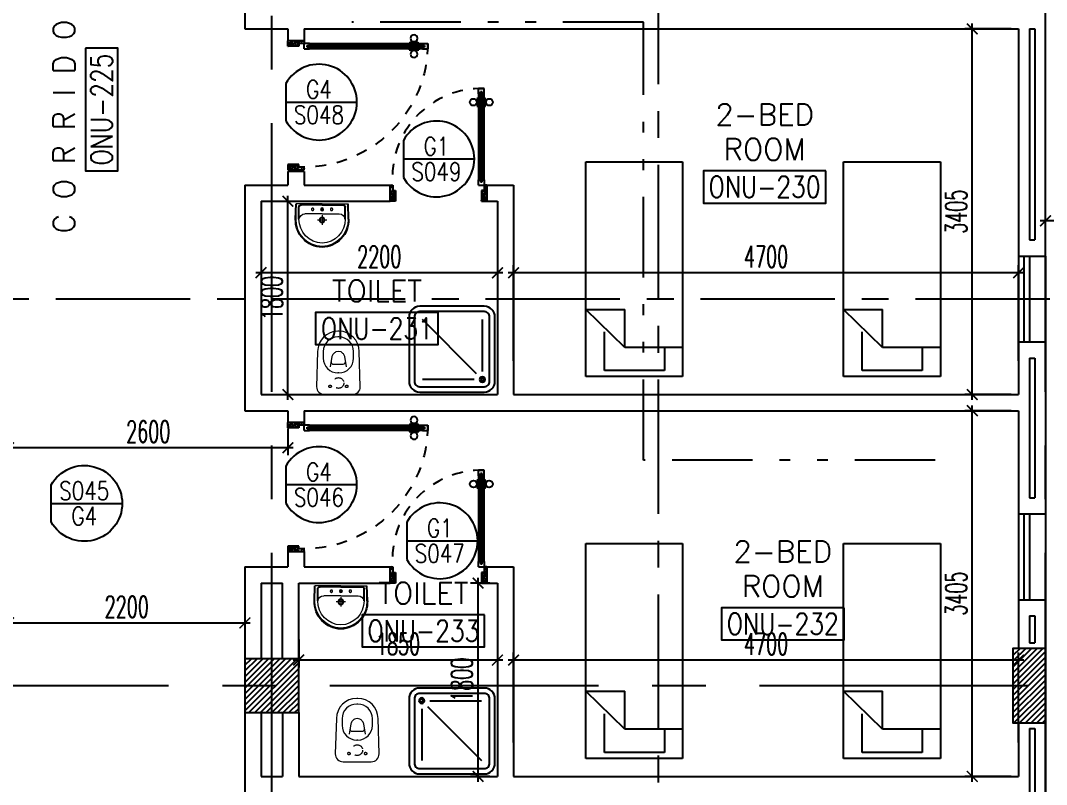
# Model space of a CAD drawing. Extents: x 88852.7 to 88945.7, y 39921.6 to 40001.1.
# Drawn here: x 88883.63 to 88893.18, y 39941.96 to 39949.07 of the extents above; entities that cross this region are included whole.
import ezdxf
from ezdxf.enums import TextEntityAlignment as Align

# ---------------------------------------------------------------- set-up
doc = ezdxf.new("R2010")
doc.units = 0
doc.header["$MEASUREMENT"] = 0
doc.header["$PDMODE"] = 34
for name, pattern in [('2DASHES', [1.7, 0.75, -0.25, 0.1, -0.25, 0.1, -0.25]), ('CENTER', [2, 1.25, -0.25, 0.25, -0.25]), ('CENTERX2', [4, 2.5, -0.5, 0.5, -0.5]), ('DASHED', [0.75, 0.5, -0.25]), ('HIDDEN', [0.375, 0.25, -0.125]), ('HIDDEN2', [0.1875, 0.125, -0.0625])]:
    doc.linetypes.add(name, pattern=pattern)
doc.layers.get('0').update_dxf_attribs({"linetype": 'CONTINUOUS'})
doc.layers.get('DEFPOINTS').update_dxf_attribs({"linetype": 'CONTINUOUS'})
for name, color, linetype in [('AXES', 11, 'CENTERX2'), ('AXES1', 11, 'CENTER'), ('COL', 2, 'CONTINUOUS'), ('DIM', 4, 'CONTINUOUS'), ('DOOR', 7, 'CONTINUOUS'), ('DOOR-CR', 4, 'CONTINUOUS'), ('DOOR-NO', 3, 'CONTINUOUS'), ('FIX', 3, 'CONTINUOUS'), ('FUR', 4, 'CONTINUOUS'), ('HAT', 8, 'CONTINUOUS'), ('IND-ES-L', 6, '2DASHES'), ('INSUL', 4, 'CONTINUOUS'), ('RM-BOX', 4, 'CONTINUOUS'), ('RM-NAME', 2, 'CONTINUOUS'), ('RM-NO', 2, 'CONTINUOUS'), ('WALL', 2, 'CONTINUOUS'), ('WIN', 3, 'CONTINUOUS')]:
    doc.layers.add(name, color=color, linetype=linetype)
doc.styles.add('ROMANS', font='ROMANS.shx', dxfattribs={"width": 0.6})
doc.dimstyles.new('STANDARD in', dxfattribs={"dimtxt": 0.2, "dimasz": 0.1, "dimexe": 0.07, "dimexo": 0.07, "dimgap": 0.05, "dimtad": 1, "dimdec": 0, "dimlfac": 1000, "dimzin": 0, "dimdsep": 46, "dimtxsty": 'ROMANS', "dimblk": 'ARCHTICK', "dimcen": 0.05, "dimdle": 0.05, "dimclrd": 4, "dimclre": 4, "dimclrt": 2, "dimadec": 0, "dimazin": 0, "dimtfac": 1, "dimtdec": 0, "dimtmove": 2, "dimatfit": 3, "dimfxl": 0, "dimtolj": 1, "dimtzin": 0, "dimarcsym": 0})

# ---------------------------------------------------------------- blocks, each defined once
blk = doc.blocks.new('_ARCHTICK')
at = {"color": 0, "linetype": 'ByBlock', "const_width": 0.15}
blk.add_lwpolyline([(-0.5, -0.5), (0.5, 0.5)], dxfattribs=at)
blk = doc.blocks.new('*D811')
at = {"layer": 'DEFPOINTS', "color": 0, "linetype": 'Continuous'}
for p in [(88883.5203, 39945.3453), (88886.1203, 39945.3453), (88883.5203, 39945.0947)]:
    blk.add_point(p, dxfattribs=at)
at = {"layer": 'DIM', "color": 4, "linetype": 'Continuous', "lineweight": -2}
for p, q in [((88883.5203, 39945.2753), (88883.5203, 39945.0247)), ((88886.1203, 39945.2753), (88886.1203, 39945.0247)), ((88886.1703, 39945.0947), (88883.4703, 39945.0947))]:
    blk.add_line(p, q, dxfattribs=at)
at = {"layer": 'DIM', "color": 4, "linetype": 'Continuous', "lineweight": -2, "xscale": 0.1, "yscale": 0.1, "zscale": 0.1, "rotation": 180}
blk.add_blockref('_ARCHTICK', (88883.5203, 39945.0947), dxfattribs=at)
at = {"layer": 'DIM', "color": 4, "linetype": 'Continuous', "lineweight": -2, "xscale": 0.1, "yscale": 0.1, "zscale": 0.1}
blk.add_blockref('_ARCHTICK', (88886.1203, 39945.0947), dxfattribs=at)
at = {"layer": 'DIM', "color": 2, "linetype": 'Continuous', "insert": (88884.8203, 39945.2447), "char_height": 0.2, "attachment_point": 5, "style": 'ROMANS'}
blk.add_mtext('\\A1;2600', dxfattribs=at)
blk = doc.blocks.new('*D813')
at = {"layer": 'DEFPOINTS', "color": 0, "linetype": 'Continuous'}
for p in [(88883.5203, 39943.8057), (88885.7203, 39943.5382), (88885.7203, 39943.4643)]:
    blk.add_point(p, dxfattribs=at)
at = {"layer": 'DIM', "color": 4, "linetype": 'Continuous', "lineweight": -2}
for p, q in [((88883.5203, 39943.7357), (88883.5203, 39943.3943)), ((88883.4703, 39943.4643), (88885.7703, 39943.4643)), ((88885.7203, 39943.4682), (88885.7203, 39943.3943))]:
    blk.add_line(p, q, dxfattribs=at)
at = {"layer": 'DIM', "color": 4, "linetype": 'Continuous', "lineweight": -2, "xscale": 0.1, "yscale": 0.1, "zscale": 0.1, "rotation": 180}
blk.add_blockref('_ARCHTICK', (88883.5203, 39943.4643), dxfattribs=at)
at = {"layer": 'DIM', "color": 4, "linetype": 'Continuous', "lineweight": -2, "xscale": 0.1, "yscale": 0.1, "zscale": 0.1}
blk.add_blockref('_ARCHTICK', (88885.7203, 39943.4643), dxfattribs=at)
at = {"layer": 'DIM', "color": 2, "linetype": 'Continuous', "insert": (88884.6203, 39943.6143), "char_height": 0.2, "attachment_point": 5, "style": 'ROMANS'}
blk.add_mtext('\\A1;2200', dxfattribs=at)
blk = doc.blocks.new('*D384')
at = {"layer": 'DEFPOINTS', "color": 0, "linetype": 'Continuous'}
for p in [(88885.8703, 39947.3896), (88886.1208, 39947.3896), (88885.8703, 39945.5896)]:
    blk.add_point(p, dxfattribs=at)
at = {"layer": 'DIM', "color": 4, "linetype": 'Continuous', "lineweight": -2}
for p, q in [((88885.9403, 39947.3896), (88886.1908, 39947.3896)), ((88886.1208, 39945.5396), (88886.1208, 39947.4396)), ((88885.9403, 39945.5896), (88886.1908, 39945.5896))]:
    blk.add_line(p, q, dxfattribs=at)
at = {"layer": 'DIM', "color": 4, "linetype": 'Continuous', "lineweight": -2, "xscale": 0.1, "yscale": 0.1, "zscale": 0.1}
for p, rotation in [((88886.1208, 39947.3896), 90), ((88886.1208, 39945.5896), 270)]:
    blk.add_blockref('_ARCHTICK', p, dxfattribs=dict(at, rotation=rotation))
at = {"layer": 'DIM', "color": 2, "linetype": 'Continuous', "insert": (88885.9708, 39946.4896), "char_height": 0.2, "attachment_point": 5, "rotation": 90, "style": 'ROMANS'}
blk.add_mtext('\\A1;1800', dxfattribs=at)
blk = doc.blocks.new('*D383')
at = {"layer": 'DEFPOINTS', "color": 0, "linetype": 'Continuous'}
for p in [(88885.8703, 39946.7241), (88885.8703, 39946.7241), (88888.0703, 39946.7241)]:
    blk.add_point(p, dxfattribs=at)
at = {"layer": 'DIM', "color": 4, "linetype": 'Continuous', "lineweight": -2}
blk.add_line((88888.1203, 39946.7241), (88885.8203, 39946.7241), dxfattribs=at)
at = {"layer": 'DIM', "color": 4, "linetype": 'Continuous', "lineweight": -2, "xscale": 0.1, "yscale": 0.1, "zscale": 0.1, "rotation": 180}
blk.add_blockref('_ARCHTICK', (88885.8703, 39946.7241), dxfattribs=at)
at = {"layer": 'DIM', "color": 4, "linetype": 'Continuous', "lineweight": -2, "xscale": 0.1, "yscale": 0.1, "zscale": 0.1}
blk.add_blockref('_ARCHTICK', (88888.0703, 39946.7241), dxfattribs=at)
at = {"layer": 'DIM', "color": 2, "linetype": 'Continuous', "insert": (88886.9703, 39946.8741), "char_height": 0.2, "attachment_point": 5, "style": 'ROMANS'}
blk.add_mtext('\\A1;2200', dxfattribs=at)
blk = doc.blocks.new('*D382')
at = {"layer": 'DEFPOINTS', "color": 0, "linetype": 'Continuous'}
for p in [(88888.2203, 39946.7241), (88888.2203, 39945.8346), (88892.9203, 39945.8346)]:
    blk.add_point(p, dxfattribs=at)
at = {"layer": 'DIM', "color": 4, "linetype": 'Continuous', "lineweight": -2}
for p, q in [((88892.9703, 39946.7241), (88888.1703, 39946.7241)), ((88888.2203, 39945.9046), (88888.2203, 39946.7941)), ((88892.9203, 39945.9046), (88892.9203, 39946.7941))]:
    blk.add_line(p, q, dxfattribs=at)
at = {"layer": 'DIM', "color": 4, "linetype": 'Continuous', "lineweight": -2, "xscale": 0.1, "yscale": 0.1, "zscale": 0.1, "rotation": 180}
blk.add_blockref('_ARCHTICK', (88888.2203, 39946.7241), dxfattribs=at)
at = {"layer": 'DIM', "color": 4, "linetype": 'Continuous', "lineweight": -2, "xscale": 0.1, "yscale": 0.1, "zscale": 0.1}
blk.add_blockref('_ARCHTICK', (88892.9203, 39946.7241), dxfattribs=at)
at = {"layer": 'DIM', "color": 2, "linetype": 'Continuous', "insert": (88890.5703, 39946.8741), "char_height": 0.2, "attachment_point": 5, "style": 'ROMANS'}
blk.add_mtext('\\A1;4700', dxfattribs=at)
blk = doc.blocks.new('*D381')
at = {"layer": 'DEFPOINTS', "color": 0, "linetype": 'Continuous'}
for p in [(88892.489, 39948.9946), (88892.9203, 39948.9946), (88892.9203, 39945.5896)]:
    blk.add_point(p, dxfattribs=at)
at = {"layer": 'DIM', "color": 4, "linetype": 'Continuous', "lineweight": -2}
for p, q in [((88892.489, 39945.5396), (88892.489, 39949.0446)), ((88892.8503, 39948.9946), (88892.419, 39948.9946)), ((88892.8503, 39945.5896), (88892.419, 39945.5896))]:
    blk.add_line(p, q, dxfattribs=at)
at = {"layer": 'DIM', "color": 4, "linetype": 'Continuous', "lineweight": -2, "xscale": 0.1, "yscale": 0.1, "zscale": 0.1}
for p, rotation in [((88892.489, 39948.9946), 90), ((88892.489, 39945.5896), 270)]:
    blk.add_blockref('_ARCHTICK', p, dxfattribs=dict(at, rotation=rotation))
at = {"layer": 'DIM', "color": 2, "linetype": 'Continuous', "insert": (88892.339, 39947.2921), "char_height": 0.2, "attachment_point": 5, "rotation": 90, "style": 'ROMANS'}
blk.add_mtext('\\A1;3405', dxfattribs=at)
blk = doc.blocks.new('*D380')
at = {"layer": 'DEFPOINTS', "color": 0, "linetype": 'Continuous'}
for p in [(88887.8893, 39943.8346), (88888.0703, 39943.8346), (88888.0703, 39942.0346)]:
    blk.add_point(p, dxfattribs=at)
at = {"layer": 'DIM', "color": 4, "linetype": 'Continuous', "lineweight": -2}
for p, q in [((88887.8893, 39941.9846), (88887.8893, 39943.8846)), ((88888.0003, 39943.8346), (88887.8193, 39943.8346)), ((88888.0003, 39942.0346), (88887.8193, 39942.0346))]:
    blk.add_line(p, q, dxfattribs=at)
at = {"layer": 'DIM', "color": 4, "linetype": 'Continuous', "lineweight": -2, "xscale": 0.1, "yscale": 0.1, "zscale": 0.1}
for p, rotation in [((88887.8893, 39943.8346), 90), ((88887.8893, 39942.0346), 270)]:
    blk.add_blockref('_ARCHTICK', p, dxfattribs=dict(at, rotation=rotation))
at = {"layer": 'DIM', "color": 2, "linetype": 'Continuous', "insert": (88887.7393, 39942.9346), "char_height": 0.2, "attachment_point": 5, "rotation": 90, "style": 'ROMANS'}
blk.add_mtext('\\A1;1800', dxfattribs=at)
blk = doc.blocks.new('*D379')
at = {"layer": 'DEFPOINTS', "color": 0, "linetype": 'Continuous'}
for p in [(88886.2203, 39943.3783), (88888.0703, 39943.3783), (88886.2203, 39943.118)]:
    blk.add_point(p, dxfattribs=at)
at = {"layer": 'DIM', "color": 4, "linetype": 'Continuous', "lineweight": -2}
for p, q in [((88886.2203, 39943.3083), (88886.2203, 39943.048)), ((88888.0703, 39943.3083), (88888.0703, 39943.048)), ((88888.1203, 39943.118), (88886.1703, 39943.118))]:
    blk.add_line(p, q, dxfattribs=at)
at = {"layer": 'DIM', "color": 4, "linetype": 'Continuous', "lineweight": -2, "xscale": 0.1, "yscale": 0.1, "zscale": 0.1, "rotation": 180}
blk.add_blockref('_ARCHTICK', (88886.2203, 39943.118), dxfattribs=at)
at = {"layer": 'DIM', "color": 4, "linetype": 'Continuous', "lineweight": -2, "xscale": 0.1, "yscale": 0.1, "zscale": 0.1}
blk.add_blockref('_ARCHTICK', (88888.0703, 39943.118), dxfattribs=at)
at = {"layer": 'DIM', "color": 2, "linetype": 'Continuous', "insert": (88887.1453, 39943.268), "char_height": 0.2, "attachment_point": 5, "style": 'ROMANS'}
blk.add_mtext('\\A1;1850', dxfattribs=at)
blk = doc.blocks.new('*D378')
at = {"layer": 'DEFPOINTS', "color": 0, "linetype": 'Continuous'}
for p in [(88888.2203, 39943.118), (88888.2203, 39942.2811), (88892.9203, 39942.2811)]:
    blk.add_point(p, dxfattribs=at)
at = {"layer": 'DIM', "color": 4, "linetype": 'Continuous', "lineweight": -2}
for p, q in [((88888.2203, 39942.3511), (88888.2203, 39943.188)), ((88892.9203, 39942.3511), (88892.9203, 39943.188)), ((88892.9703, 39943.118), (88888.1703, 39943.118))]:
    blk.add_line(p, q, dxfattribs=at)
at = {"layer": 'DIM', "color": 4, "linetype": 'Continuous', "lineweight": -2, "xscale": 0.1, "yscale": 0.1, "zscale": 0.1, "rotation": 180}
blk.add_blockref('_ARCHTICK', (88888.2203, 39943.118), dxfattribs=at)
at = {"layer": 'DIM', "color": 4, "linetype": 'Continuous', "lineweight": -2, "xscale": 0.1, "yscale": 0.1, "zscale": 0.1}
blk.add_blockref('_ARCHTICK', (88892.9203, 39943.118), dxfattribs=at)
at = {"layer": 'DIM', "color": 2, "linetype": 'Continuous', "insert": (88890.5703, 39943.268), "char_height": 0.2, "attachment_point": 5, "style": 'ROMANS'}
blk.add_mtext('\\A1;4700', dxfattribs=at)
blk = doc.blocks.new('*D377')
at = {"layer": 'DEFPOINTS', "color": 0, "linetype": 'Continuous'}
for p in [(88892.489, 39945.4396), (88892.9203, 39945.4396), (88892.9203, 39942.0346)]:
    blk.add_point(p, dxfattribs=at)
at = {"layer": 'DIM', "color": 4, "linetype": 'Continuous', "lineweight": -2}
for p, q in [((88892.489, 39941.9846), (88892.489, 39945.4896)), ((88892.8503, 39945.4396), (88892.419, 39945.4396)), ((88892.8503, 39942.0346), (88892.419, 39942.0346))]:
    blk.add_line(p, q, dxfattribs=at)
at = {"layer": 'DIM', "color": 4, "linetype": 'Continuous', "lineweight": -2, "xscale": 0.1, "yscale": 0.1, "zscale": 0.1}
for p, rotation in [((88892.489, 39945.4396), 90), ((88892.489, 39942.0346), 270)]:
    blk.add_blockref('_ARCHTICK', p, dxfattribs=dict(at, rotation=rotation))
at = {"layer": 'DIM', "color": 2, "linetype": 'Continuous', "insert": (88892.339, 39943.7371), "char_height": 0.2, "attachment_point": 5, "rotation": 90, "style": 'ROMANS'}
blk.add_mtext('\\A1;3405', dxfattribs=at)
blk = doc.blocks.new('SHR1')
at = {"layer": 'FIX'}
for p, q in [((-195.7, 195.7), (-700, 700)), ((-142.7, 217.7), (-142.7, 700)), ((-217.7, 142.7), (-700, 142.7))]:
    blk.add_line(p, q, dxfattribs=at)
for points in [[(-825, 125), (-825, 725, -0.414214), (-725, 825), (-125, 825, -0.414214), (-25, 725), (-25, 125, -0.414214), (-125, 25), (-725, 25, -0.414214)], [(-775, 125), (-775, 725, -0.414214), (-725, 775), (-125, 775, -0.414214), (-75, 725), (-75, 125, -0.414214), (-125, 75), (-725, 75, -0.414214)]]:
    blk.add_lwpolyline(points, format="xyb", close=True, dxfattribs=at)
for radius in [25, 15]:
    blk.add_circle((-142.7, 142.7), radius, dxfattribs=at)
blk = doc.blocks.new('WC1')
at = {"layer": 'FIX', "lineweight": 20}
for p, q in [((-210, 203.8), (-538, 193.8)), ((-475, 140.8), (-538, 140.8)), ((-137, 0), (-137, 130.8)), ((-727, 4.8), (-727, -4.8)), ((-674, 4.8), (-674, -4.8)), ((-533.7, 24.2), (-539.5, 0)), ((-539.5, 0), (-533.7, -24.2)), ((-394.8, 75.7), (-490.4, 60.1)), ((-339, 4.8), (-339, -4.8)), ((-137, -130.8), (-137, 0)), ((-490.4, -60.1), (-394.8, -75.7)), ((-538, -140.8), (-475, -140.8)), ((-538, -193.8), (-210, -203.8)), ((-213.2, -203.8), (-210, -203.8))]:
    blk.add_line(p, q, dxfattribs=at)
at = {"layer": 'FIX', "linetype": 'Continuous', "lineweight": 20}
blk.add_line((-420.1, -47.3), (-420.4, 44.6), dxfattribs=at)
at = {"layer": 'FIX', "linetype": 'HIDDEN2', "lineweight": 20, "ltscale": 0.3}
blk.add_circle((-245, 0), 49.8, dxfattribs=at)
at = {"layer": 'FIX', "linetype": 'HIDDEN', "lineweight": 20, "ltscale": 0.05}
for centre in [(-213.2, 77.5), (-213.2, -77.5)]:
    blk.add_circle(centre, 11.6, dxfattribs=at)
at = {"layer": 'FIX', "lineweight": 20}
for centre, radius, start, end in [((-538, 4.8), 189, 90, 180), ((-210, 130.8), 73, 360, 90), ((-538, 4.8), 136, 90, 180), ((-475, 4.8), 136, 360, 90), ((-473, -6.9), 68.2, 128.92417, 152.84682), ((-464.4, -17.6), 82, 108.49595, 128.92417), ((-538, -4.8), 189, 180, 270), ((-538, -4.8), 136, 180, 270), ((-473, 6.9), 68.2, 207.15318, 231.07583), ((-464.4, 17.6), 82, 231.07583, 251.50405), ((-475, -4.8), 136, 270, 0), ((-210, -130.8), 73, 270, 0)]:
    blk.add_arc(centre, radius, start, end, dxfattribs=at)
at = {"layer": 'FIX', "linetype": 'Continuous', "lineweight": 20}
for centre, start, end in [((-442.7, 45.5), 357.66621, 91.61215), ((-442.4, -45.6), 268.38785, 2.33379)]:
    blk.add_arc(centre, 22.3, start, end, dxfattribs=at)
blk = doc.blocks.new('LAV1')
at = {"layer": 'FIX', "linetype": 'DASHED', "lineweight": 20, "ltscale": 0.05}
for p, q in [((50, 220), (-50, 220)), ((0, 170), (0, 270)), ((0, 170), (0, 270))]:
    blk.add_line(p, q, dxfattribs=at)
at = {"layer": 'FIX', "linetype": 'ByBlock', "ltscale": 0.3}
for p, q in [((-280, 210), (-275, 50)), ((-245, 210), (-245, 85)), ((245, 210), (245, 85)), ((280, 210), (275, 50)), ((0, 60), (-220, 60)), ((0, 60), (220, 60))]:
    blk.add_line(p, q, dxfattribs=at)
at = {"layer": 'FIX', "linetype": 'Continuous', "lineweight": 20}
for p, q in [((-275, 210), (-275, 50)), ((0, 155), (-181, 155)), ((0, 155), (181, 155)), ((275, 210), (275, 50)), ((0, 50), (-275, 50)), ((0, 50), (-252, 50)), ((0, 50), (275, 50)), ((0, 50), (252, 50))]:
    blk.add_line(p, q, dxfattribs=at)
at = {"layer": 'FIX', "lineweight": 20}
for p, q in [((0, 92), (0, 123)), ((16, 107), (-15, 107))]:
    blk.add_line(p, q, dxfattribs=at)
for centre, radius in [((0, 220), 29.5), ((0, 220), 22.5), ((0, 107), 15.5)]:
    blk.add_circle(centre, radius, dxfattribs=at)
at = {"layer": 'FIX', "linetype": 'HIDDEN', "lineweight": 20, "ltscale": 0.05}
for centre in [(-100, 107), (100, 107)]:
    blk.add_circle(centre, 12.4, dxfattribs=at)
at = {"layer": 'FIX', "linetype": 'ByBlock', "ltscale": 0.3}
for centre, radius, start, end in [((7, 220), 287, 91.3776, 182.0064), ((-7, 220), 287, 357.9936, 88.6224), ((-220, 85), 24.9, 179.7021, 269.9486), ((220, 85), 24.9, 270.0514, 0.2979)]:
    blk.add_arc(centre, radius, start, end, dxfattribs=at)
at = {"layer": 'FIX', "linetype": 'Continuous', "lineweight": 20}
for centre, radius, start, end in [((8, 217), 283, 91.6988, 181.351), ((8, 212), 253, 91.7328, 180.4884), ((-8, 217), 283, 358.649, 88.3012), ((-8, 212), 253, 359.5116, 88.2672), ((-179, 222), 66.9, 190.2006, 268.0786), ((179, 222), 66.9, 271.9214, 349.7994)]:
    blk.add_arc(centre, radius, start, end, dxfattribs=at)
blk = doc.blocks.new('C11')
at = {"layer": 'HAT'}
h = blk.add_hatch(dxfattribs=at)
h.set_pattern_fill('ANSI31', color=256, scale=300, style=0)
h.set_pattern_definition([(45, (-248556.182, -75061.005), (-26.5165043, 26.5165043), [])])
h.paths.add_polyline_path([(300, 700), (0, 700), (0, 350), (300, 350)])
h.paths.add_polyline_path([(300, 350), (0, 350), (0, 0), (300, 0)])
at = {"layer": 'COL'}
blk.add_lwpolyline([(300, 700), (300, 0), (0, 0), (0, 700)], close=True, dxfattribs=at)
blk = doc.blocks.new('RM1')
at = {"layer": 'RM-BOX'}
blk.add_lwpolyline([(569.9, -200), (-569.9, -200), (-569.9, -500), (569.9, -500)], close=True, dxfattribs=at)
at = {"layer": 'RM-NAME', "style": 'ROMANS'}
for tag, p in [('ROOMNAME1', (0, 323.8)), ('ROOMNAME2', (0, 0))]:
    blk.add_attdef(tag, text='', height=200, dxfattribs=at).set_placement(p, align=Align.MIDDLE)
at = {"layer": 'RM-NO', "style": 'ROMANS', "width": 0.8}
blk.add_attdef('ROOMNO', text='', height=200, dxfattribs=at).set_placement((0, -350), align=Align.MIDDLE)
blk = doc.blocks.new('DOOR90')
at = {"layer": 'DOOR', "linetype": 'ByBlock'}
for p, q in [((0, 0), (-150, 0)), ((-200, -25), (-1000, -25)), ((-200, -42), (-1000, -42)), ((-200, -58), (-1000, -58)), ((-1000, -75), (-200, -75))]:
    blk.add_line(p, q, dxfattribs=at)
at = {"layer": 'DOOR', "color": 0, "linetype": 'ByBlock'}
for p, q in [((-150, 0), (-150, -25)), ((-150, 0), (0, 0)), ((0, -50), (0, 0)), ((-1050, -25), (-1050, -75)), ((-1050, -75), (-1050, -25)), ((-1000, -25), (-1050, -25)), ((-1000, -75), (-1050, -75)), ((-1020, -42), (-1020, -58)), ((-1000, -42), (-1020, -42)), ((-1000, -58), (-1020, -58)), ((-1000, -25), (-1000, -42)), ((-1000, -58), (-1000, -75)), ((-967.6, -25), (-967.6, -17.8)), ((-877.6, -17.8), (-967.6, -17.8)), ((-967.6, -75), (-967.6, -82.2)), ((-877.6, -82.2), (-967.6, -82.2)), ((-955, -17.8), (-955, -8.8)), ((-955, -8.8), (-890.2, -8.8)), ((-955, -17.8), (-890.2, -17.8)), ((-955, -82.2), (-955, -91.2)), ((-955, -82.2), (-890.2, -82.2)), ((-955, -91.2), (-890.2, -91.2)), ((-890.2, -17.8), (-890.2, -8.8)), ((-890.2, -82.2), (-890.2, -91.2)), ((-877.6, -25), (-877.6, -17.8)), ((-877.6, -75), (-877.6, -82.2)), ((-200, -42), (-200, -25)), ((-200, -25), (-150, -25)), ((-180, -42), (-200, -42)), ((-200, -75), (-200, -58)), ((-200, -58), (-180, -58)), ((-150, -75), (-200, -75)), ((-180, -58), (-180, -42)), ((-150, -75), (-150, -25)), ((-150, -25), (-100, -25)), ((-100, -25), (-100, -50)), ((-100, -50), (0, -50)), ((-100, -850), (0, -850)), ((-100, -875), (-100, -850)), ((0, -850), (0, -900)), ((-150, -900), (-150, -875)), ((-150, -875), (-100, -875)), ((0, -900), (-150, -900)), ((-150, -900), (0, -900))]:
    blk.add_line(p, q, dxfattribs=at)
at = {"layer": 'DOOR', "color": 9, "linetype": 'ByBlock'}
for p, q in [((0, -50), (-113.7, 0)), ((0, -50), (-40.1, 0)), ((0, -50), (-100, -36.6)), ((0, -850), (-113.7, -900)), ((0, -850), (-100, -863.4)), ((0, -850), (-40.1, -900))]:
    blk.add_line(p, q, dxfattribs=at)
at = {"layer": 'DOOR', "color": 0, "linetype": 'ByBlock'}
for centre in [(-922.6, 23.5), (-922.6, -123.5)]:
    blk.add_circle(centre, 32.4, dxfattribs=at)
at = {"layer": 'DOOR', "color": 9, "linetype": 'ByBlock'}
for centre, radius, start, end in [((0, -50), 74.4, 137.77643, 180), ((0, -50), 54.4, 113.20738, 180), ((0, -50), 154.4, 161.10529, 166.28577), ((0, -50), 134.4, 158.15985, 169.28002), ((0, -50), 114.4, 154.08384, 167.37743), ((0, -50), 94.4, 148.01819, 180), ((0, -50), 34.4, 90, 180), ((0, -50), 14.4, 90, 180), ((0, -850), 94.4, 180, 211.98181), ((0, -850), 74.4, 180, 222.22357), ((0, -850), 54.4, 180, 246.79262), ((0, -850), 34.4, 180, 270), ((0, -850), 14.4, 180, 270), ((0, -850), 154.4, 193.71423, 198.89471), ((0, -850), 134.4, 190.71998, 201.84015)]:
    blk.add_arc(centre, radius, start, end, dxfattribs=at)
at = {"layer": 'DOOR', "linetype": 'HIDDEN', "ltscale": 0.5}
blk.add_arc((-222.2, -50), 828.2, 178.27012, 275.00304, dxfattribs=at)
blk = doc.blocks.new('DD1')
at = {"layer": 'DOOR-CR'}
blk.add_line((-307.6, 0), (352.8, 0), dxfattribs=at)
blk.add_lwpolyline([(-307.6, -172.9, 3.820224), (-307.6, 172.9)], format="xyb", close=True, dxfattribs=at)
at = {"layer": 'DOOR-NO', "style": 'ROMANS', "width": 0.8}
for tag, p in [('G', (0, 141.5)), ('000', (0, -141.4))]:
    blk.add_attdef(tag, text='', height=204, dxfattribs=at).set_placement(p, align=Align.MIDDLE)
blk = doc.blocks.new('AH20A')
at = {"layer": 'FUR'}
for p, q in [((0, 0.5), (0, -0.5)), ((1, 0.5), (0, 0.5)), ((0.1358, 0.5), (0.1358, -0.0987)), ((1, -0.5), (1, 0.5)), ((0.1358, 0.3112), (0.0277, 0.3112)), ((0.0277, 0.3112), (0.0277, -0.3087)), ((0.1358, -0.0987), (0.3125, -0.5)), ((0.1358, -0.0987), (0.3125, -0.0987)), ((0.3125, -0.5), (0.3125, -0.0987)), ((0.0277, -0.3087), (0.2076, -0.3087)), ((0, -0.5), (1, -0.5))]:
    blk.add_line(p, q, dxfattribs=at)
blk = doc.blocks.new('DOOR100')
at = {"layer": 'DOOR', "color": 0, "linetype": 'ByBlock'}
for p, q in [((-76.1, 1251.1), (-76.1, 1301.1)), ((-76.1, 1301.1), (-26.1, 1301.1)), ((-26.1, 1301.1), (-76.1, 1301.1)), ((-59.1, 1251.1), (-76.1, 1251.1)), ((-59.1, 1251.1), (-59.1, 1271.1)), ((-43.1, 1271.1), (-59.1, 1271.1)), ((-43.1, 1251.1), (-43.1, 1271.1)), ((-26.1, 1251.1), (-43.1, 1251.1)), ((-26.1, 1251.1), (-26.1, 1301.1)), ((-92.3, 1206.1), (-92.3, 1141.3)), ((-83.3, 1206.1), (-92.3, 1206.1)), ((-83.3, 1128.7), (-83.3, 1218.7)), ((-76.1, 1218.7), (-83.3, 1218.7)), ((-83.3, 1206.1), (-83.3, 1141.3)), ((-26.1, 1218.7), (-18.9, 1218.7)), ((-18.9, 1128.7), (-18.9, 1218.7)), ((-18.9, 1206.1), (-18.9, 1141.3)), ((-18.9, 1206.1), (-9.9, 1206.1)), ((-9.9, 1206.1), (-9.9, 1141.3)), ((-83.3, 1141.3), (-92.3, 1141.3)), ((-76.1, 1128.7), (-83.3, 1128.7)), ((-26.1, 1128.7), (-18.9, 1128.7)), ((-18.9, 1141.3), (-9.9, 1141.3)), ((-76.1, 200), (-59.1, 200)), ((-76.1, 150), (-76.1, 200)), ((-59.1, 200), (-59.1, 180)), ((-43.1, 200), (-26.1, 200)), ((-43.1, 180), (-43.1, 200)), ((-26.1, 200), (-26.1, 150)), ((-1201.1, 0), (-1201.1, 150)), ((-1201.1, 150), (-1176.1, 150)), ((-1201.1, 150), (-1201.1, 0)), ((-1176.1, 150), (-1176.1, 100)), ((-1176.1, 100), (-1151.1, 100)), ((-1151.1, 100), (-1151.1, 0)), ((-76.1, 150), (-26.1, 150)), ((-59.1, 180), (-43.1, 180)), ((-51.1, 100), (-51.1, 0)), ((-26.1, 100), (-51.1, 100)), ((-1.1, 150), (-26.1, 150)), ((-26.1, 150), (-26.1, 100)), ((-1.1, 150), (-1.1, 0)), ((-1151.1, 0), (-1201.1, 0)), ((-51.1, 0), (-1.1, 0))]:
    blk.add_line(p, q, dxfattribs=at)
at = {"layer": 'DOOR', "linetype": 'ByBlock'}
for p, q in [((-76.1, 1251.1), (-76.1, 200)), ((-59.1, 200), (-59.1, 1251.1)), ((-43.1, 200), (-43.1, 1251.1)), ((-26.1, 200), (-26.1, 1251.1))]:
    blk.add_line(p, q, dxfattribs=at)
at = {"layer": 'DOOR', "color": 9, "linetype": 'ByBlock'}
for p, q in [((-1151.1, 0), (-1201.1, 113.7)), ((-1151.1, 0), (-1164.4, 100)), ((-51.1, 0), (-1.1, 113.7)), ((-51.1, 0), (-37.7, 100)), ((-1151.1, 0), (-1201.1, 40.1)), ((-51.1, 0), (-1.1, 40.1))]:
    blk.add_line(p, q, dxfattribs=at)
at = {"layer": 'DOOR', "color": 0, "linetype": 'ByBlock'}
for centre in [(-124.6, 1173.7), (22.5, 1173.7)]:
    blk.add_circle(centre, 32.4, dxfattribs=at)
at = {"layer": 'DOOR', "linetype": 'HIDDEN', "ltscale": 0.5}
blk.add_arc((-26.8, 151.9), 1149.2, 89.96096, 180.09315, dxfattribs=at)
at = {"layer": 'DOOR', "color": 9, "linetype": 'ByBlock'}
for centre, radius, start, end in [((-1151.1, 0), 154.4, 103.71423, 108.89471), ((-1151.1, 0), 134.4, 100.71998, 111.84015), ((-51.1, 0), 134.4, 68.15985, 79.28002), ((-51.1, 0), 114.4, 64.08384, 77.37743), ((-51.1, 0), 154.4, 71.10529, 76.28577), ((-1151.1, 0), 94.4, 90, 121.98181), ((-1151.1, 0), 74.4, 90, 132.22357), ((-1151.1, 0), 54.4, 90, 156.79262), ((-1151.1, 0), 34.4, 90, 180), ((-1151.1, 0), 14.4, 90, 180), ((-51.1, 0), 94.4, 58.01819, 90), ((-51.1, 0), 74.4, 47.77643, 90), ((-51.1, 0), 54.4, 23.20738, 90), ((-51.1, 0), 34.4, 0, 90), ((-51.1, 0), 14.4, 0, 90)]:
    blk.add_arc(centre, radius, start, end, dxfattribs=at)
blk = doc.blocks.new('COL50')
at = {"layer": 'COL'}
blk.add_lwpolyline([(-250, 250), (-250, -250), (250, -250), (250, 250)], close=True, dxfattribs=at)
blk = doc.blocks.new('*X33')
at = {"color": 0}
for p, q in [((203888.6, 132665.2), (204373.1, 133149.7)), ((203888.6, 132718.3), (204320, 133149.7)), ((203888.6, 132771.3), (204267, 133149.7)), ((203888.6, 132824.3), (204214, 133149.7)), ((203888.6, 132877.4), (204160.9, 133149.7)), ((203888.6, 132930.4), (204107.9, 133149.7)), ((203888.6, 132983.4), (204054.9, 133149.7)), ((203888.6, 133036.5), (204001.8, 133149.7)), ((203888.6, 133089.5), (203948.8, 133149.7)), ((203888.6, 133142.5), (203895.8, 133149.7)), ((203926.1, 132649.7), (204388.6, 133112.2)), ((203979.1, 132649.7), (204388.6, 133059.2)), ((204032.2, 132649.7), (204388.6, 133006.1)), ((204085.2, 132649.7), (204388.6, 132953.1)), ((204138.2, 132649.7), (204388.6, 132900.1)), ((204191.3, 132649.7), (204388.6, 132847)), ((204244.3, 132649.7), (204388.6, 132794)), ((204297.3, 132649.7), (204388.6, 132741)), ((204350.4, 132649.7), (204388.6, 132687.9))]:
    blk.add_line(p, q, dxfattribs=at)
blk = doc.blocks.new('*D768')
at = {"layer": 'DEFPOINTS', "color": 0, "linetype": 'Continuous'}
for p in [(88893.1703, 39947.2076), (88893.1703, 39946.8363), (88894.4153, 39946.8363)]:
    blk.add_point(p, dxfattribs=at)
at = {"layer": 'DIM', "color": 4, "linetype": 'Continuous', "lineweight": -2}
for p, q in [((88894.4653, 39947.2076), (88893.1203, 39947.2076)), ((88893.1703, 39946.9063), (88893.1703, 39947.2776)), ((88894.4153, 39946.9063), (88894.4153, 39947.2776))]:
    blk.add_line(p, q, dxfattribs=at)
at = {"layer": 'DIM', "color": 4, "linetype": 'Continuous', "lineweight": -2, "xscale": 0.1, "yscale": 0.1, "zscale": 0.1, "rotation": 180}
blk.add_blockref('_ARCHTICK', (88893.1703, 39947.2076), dxfattribs=at)
at = {"layer": 'DIM', "color": 4, "linetype": 'Continuous', "lineweight": -2, "xscale": 0.1, "yscale": 0.1, "zscale": 0.1}
blk.add_blockref('_ARCHTICK', (88894.4153, 39947.2076), dxfattribs=at)
at = {"layer": 'DIM', "color": 2, "linetype": 'Continuous', "insert": (88893.7928, 39947.3576), "char_height": 0.2, "attachment_point": 5, "style": 'ROMANS'}
blk.add_mtext('\\A1;1245', dxfattribs=at)

msp = doc.modelspace()

# ---------------------------------------------------------------- linework, layer by layer
at = {"layer": 'AXES'}
for p, q in [((88885.9703, 39921.6153), (88885.9703, 40000.4279)), ((88893.1703, 39921.6153), (88893.1703, 40000.0779)), ((88945.0103, 39942.8796), (88876.9703, 39942.8796))]:
    msp.add_line(p, q, dxfattribs=at)
at = {"layer": 'AXES1'}
for p, q in [((88889.5703, 39928.4796), (88889.5703, 39987.2996)), ((88935.2103, 39946.4796), (88876.9703, 39946.4796))]:
    msp.add_line(p, q, dxfattribs=at)
at = {"layer": 'IND-ES-L'}
msp.add_lwpolyline([(88892.1449, 39944.9806), (88889.4297, 39944.9806), (88889.4297, 39949.0556), (88886.7144, 39949.0556)], dxfattribs=at)
at = {"layer": 'INSUL'}
for p, q in [((88893.0203, 39948.9946), (88893.0203, 39947.0296)), ((88893.0203, 39948.9946), (88893.0703, 39948.9946)), ((88893.0703, 39948.9946), (88893.0703, 39947.0296)), ((88893.0203, 39947.0296), (88893.0703, 39947.0296)), ((88893.0203, 39945.9296), (88893.0703, 39945.9296)), ((88893.0203, 39945.9296), (88893.0203, 39944.6296)), ((88893.0703, 39945.9296), (88893.0703, 39944.6296)), ((88893.0203, 39944.6296), (88893.0703, 39944.6296)), ((88893.0203, 39943.5296), (88893.0703, 39943.5296)), ((88893.0203, 39943.5296), (88893.0203, 39943.2796)), ((88893.0703, 39943.5296), (88893.0703, 39943.2796)), ((88893.0203, 39943.2796), (88893.0703, 39943.2796)), ((88893.0203, 39942.4796), (88893.0203, 39939.8296)), ((88893.0203, 39942.4796), (88893.0703, 39942.4796)), ((88893.0703, 39942.4796), (88893.0703, 39939.8296))]:
    msp.add_line(p, q, dxfattribs=at)
at = {"layer": 'WALL', "linetype": 'ByBlock'}
for p, q in [((88885.7203, 39951.0946), (88885.7203, 39948.9946)), ((88893.1703, 39946.8796), (88893.1703, 39949.1446)), ((88885.7203, 39948.9946), (88886.1203, 39948.9946)), ((88885.7203, 39948.9946), (88886.1203, 39948.9946)), ((88886.1203, 39948.9946), (88886.1203, 39948.8841)), ((88886.2703, 39948.9946), (88892.9203, 39948.9946)), ((88886.2703, 39948.9946), (88886.2703, 39948.8841)), ((88892.9203, 39948.9946), (88892.9203, 39946.8796)), ((88886.2703, 39948.8841), (88886.1203, 39948.8841)), ((88886.1203, 39947.6671), (88886.1203, 39947.5396)), ((88886.2703, 39947.6671), (88886.1203, 39947.6671)), ((88886.2703, 39947.6671), (88886.2703, 39947.5396)), ((88885.7203, 39947.5396), (88885.7203, 39945.4396)), ((88885.7203, 39947.5396), (88886.1203, 39947.5396)), ((88886.2703, 39947.5396), (88887.0703, 39947.5396)), ((88887.0703, 39947.5396), (88887.0703, 39947.3896)), ((88887.9703, 39947.5396), (88888.2203, 39947.5396)), ((88887.9703, 39947.5396), (88887.9703, 39947.3896)), ((88888.2203, 39947.5396), (88888.2203, 39945.5896)), ((88885.8703, 39947.3896), (88885.8703, 39945.5896)), ((88885.8703, 39947.3896), (88887.0703, 39947.3896)), ((88887.9703, 39947.3896), (88888.0703, 39947.3896)), ((88888.0703, 39947.3896), (88888.0703, 39945.5896)), ((88893.1669, 39947.0296), (88893.1703, 39947.0296)), ((88892.9203, 39946.8796), (88893.1703, 39946.8796)), ((88892.9203, 39946.0796), (88892.9203, 39945.5896)), ((88892.9203, 39946.0796), (88893.1703, 39946.0796)), ((88893.1703, 39946.0796), (88893.1703, 39944.4796)), ((88893.1669, 39945.9296), (88893.1703, 39945.9296)), ((88885.8703, 39945.5896), (88888.0703, 39945.5896)), ((88888.2203, 39945.5896), (88892.9203, 39945.5896)), ((88885.7203, 39945.4396), (88886.1203, 39945.4396)), ((88885.7203, 39945.4396), (88886.1203, 39945.4396)), ((88886.1203, 39945.4396), (88886.1203, 39945.3291)), ((88886.2703, 39945.4396), (88892.9203, 39945.4396)), ((88886.2703, 39945.4396), (88886.2703, 39945.3291)), ((88892.9203, 39945.4377), (88892.9203, 39944.4796)), ((88886.2703, 39945.3291), (88886.1203, 39945.3291)), ((88893.1669, 39944.6296), (88893.1703, 39944.6296)), ((88892.9203, 39944.4796), (88893.1703, 39944.4796)), ((88886.1203, 39944.1291), (88886.1203, 39943.9846)), ((88886.2703, 39944.1291), (88886.1203, 39944.1291)), ((88886.2703, 39944.1291), (88886.2703, 39943.9846)), ((88885.7203, 39943.9846), (88885.7203, 39941.8846)), ((88885.7203, 39943.9846), (88886.1203, 39943.9846)), ((88886.2703, 39943.9846), (88887.0703, 39943.9846)), ((88887.0703, 39943.9846), (88887.0703, 39943.8346)), ((88887.9703, 39943.9846), (88888.2203, 39943.9846)), ((88887.9703, 39943.9846), (88887.9703, 39943.8346)), ((88888.2203, 39943.9846), (88888.2203, 39942.0346)), ((88885.8703, 39943.8346), (88886.0703, 39943.8346)), ((88885.8703, 39943.8346), (88885.8703, 39943.1296)), ((88885.8703, 39943.8346), (88886.0703, 39943.8346)), ((88886.0703, 39943.1296), (88886.0703, 39943.8346)), ((88886.2203, 39943.1296), (88886.2203, 39943.8346)), ((88886.2203, 39943.8346), (88887.0703, 39943.8346)), ((88887.9703, 39943.8346), (88888.0703, 39943.8346)), ((88888.0703, 39943.8346), (88888.0703, 39942.0346)), ((88892.9203, 39943.6796), (88892.9203, 39943.2296)), ((88892.9203, 39943.6796), (88893.1703, 39943.6796)), ((88893.1703, 39943.6796), (88893.1703, 39939.6796)), ((88893.1669, 39943.5296), (88893.1703, 39943.5296)), ((88885.8703, 39942.6296), (88885.8703, 39942.0346)), ((88886.0703, 39942.6296), (88886.0703, 39942.0346)), ((88886.2203, 39942.6296), (88886.2203, 39942.0346)), ((88892.9203, 39942.5296), (88892.9203, 39942.0327)), ((88885.8703, 39942.0346), (88886.0703, 39942.0346)), ((88885.8703, 39942.0346), (88886.0703, 39942.0346)), ((88886.2203, 39942.0346), (88888.0703, 39942.0346)), ((88888.2203, 39942.0346), (88892.9203, 39942.0346))]:
    msp.add_line(p, q, dxfattribs=at)
at = {"layer": 'WIN'}
for p, q in [((88892.9203, 39946.8796), (88892.9203, 39946.0796)), ((88892.9703, 39946.8796), (88892.9703, 39946.0796)), ((88893.0203, 39946.8796), (88893.0203, 39946.0796)), ((88893.1703, 39946.8796), (88893.1703, 39946.0796)), ((88892.9203, 39944.4796), (88892.9203, 39943.6796)), ((88892.9703, 39944.4796), (88892.9703, 39943.6796)), ((88893.0203, 39944.4796), (88893.0203, 39943.6796)), ((88893.1703, 39944.4796), (88893.1703, 39943.6796))]:
    msp.add_line(p, q, dxfattribs=at)

# ---------------------------------------------------------------- block references
at = {"layer": 'COL', "xscale": 0.001, "yscale": 0.001, "zscale": 0.001}
for name, p in [('C11', (88892.8703, 39942.5296)), ('COL50', (88885.9703, 39942.8796)), ('COL50', (88885.9703, 39942.8796))]:
    msp.add_blockref(name, p, dxfattribs=at)
at = {"layer": 'DOOR', "color": 0, "linetype": 'ByBlock', "yscale": 0.001, "zscale": 0.001, "rotation": 270}
for name, p, xscale in [('DOOR100', (88886.1203, 39948.8841), -0.001), ('DOOR90', (88887.9703, 39947.3896), 0.001), ('DOOR100', (88886.1203, 39945.3301), -0.001), ('DOOR90', (88887.9703, 39943.8346), 0.001)]:
    msp.add_blockref(name, p, dxfattribs=dict(at, xscale=xscale))
at = {"layer": 'DOOR-NO'}
ref = msp.add_blockref('DD1', (88886.4091, 39948.3125), dxfattribs=dict(at, xscale=0.001, yscale=0.001, zscale=0.001))
ref.add_attrib('G', 'G4', dxfattribs={"height": 0.17, "style": 'ROMANS', "width": 0.8}).set_placement((88886.4091, 39948.4305), align=Align.MIDDLE)
ref.add_attrib('000', 'S048', dxfattribs={"height": 0.17, "style": 'ROMANS', "width": 0.8}).set_placement((88886.4091, 39948.1946), align=Align.MIDDLE)
ref = msp.add_blockref('DD1', (88887.5023, 39947.7836), dxfattribs=dict(at, xscale=0.001, yscale=0.001, zscale=0.001))
ref.add_attrib('G', 'G1', dxfattribs={"height": 0.17, "style": 'ROMANS', "width": 0.8}).set_placement((88887.5023, 39947.9015), align=Align.MIDDLE)
ref.add_attrib('000', 'S049', dxfattribs={"height": 0.17, "style": 'ROMANS', "width": 0.8}).set_placement((88887.5023, 39947.6657), align=Align.MIDDLE)
ref = msp.add_blockref('DD1', (88886.4091, 39944.7515), dxfattribs=dict(at, xscale=0.001, yscale=0.001, zscale=0.001))
ref.add_attrib('G', 'G4', dxfattribs={"height": 0.17, "style": 'ROMANS', "width": 0.8}).set_placement((88886.4091, 39944.8695), align=Align.MIDDLE)
ref.add_attrib('000', 'S046', dxfattribs={"height": 0.17, "style": 'ROMANS', "width": 0.8}).set_placement((88886.4091, 39944.6337), align=Align.MIDDLE)
ref = msp.add_blockref('DD1', (88884.225, 39944.5764), dxfattribs=dict(at, xscale=-0.001, yscale=0.001, zscale=0.001, rotation=180))
ref.add_attrib('G', 'G4', dxfattribs={"height": 0.17, "style": 'ROMANS', "width": 0.8}).set_placement((88884.225, 39944.4585), align=Align.MIDDLE)
ref.add_attrib('000', 'S045', dxfattribs={"height": 0.17, "style": 'ROMANS', "width": 0.8}).set_placement((88884.225, 39944.6943), align=Align.MIDDLE)
ref = msp.add_blockref('DD1', (88887.5338, 39944.2286), dxfattribs=dict(at, xscale=0.001, yscale=0.001, zscale=0.001))
ref.add_attrib('G', 'G1', dxfattribs={"height": 0.17, "style": 'ROMANS', "width": 0.8}).set_placement((88887.5338, 39944.3465), align=Align.MIDDLE)
ref.add_attrib('000', 'S047', dxfattribs={"height": 0.17, "style": 'ROMANS', "width": 0.8}).set_placement((88887.5338, 39944.1107), align=Align.MIDDLE)
at = {"layer": 'FIX'}
for name, p, xscale, yscale, zscale, rotation in [('AH20A', (88889.3434, 39945.7578), -2, 0.8999999999999998, 2, 270), ('AH20A', (88891.7422, 39945.7578), -2, 0.8999999999999998, 2, 270), ('LAV1', (88886.4383, 39947.4086), -0.0008799999997863779, 0.0008799999997863779, 0.00087999999978, 180), ('SHR1', (88888.0723, 39945.5876), -0.001, 0.001, 0.001, 90), ('WC1', (88886.5903, 39945.4526), 0.001, 0.001, 0.001, 270), ('AH20A', (88889.3434, 39942.2028), -2, 0.8999999999999998, 2, 270), ('AH20A', (88891.7422, 39942.2028), -2, 0.8999999999999998, 2, 270), ('LAV1', (88886.6132, 39943.8536), -0.0008799999997863779, 0.0008799999997863779, 0.00087999999978, 180), ('SHR1', (88887.2223, 39942.8826), -0.001, 0.001, 0.001, 270), ('WC1', (88886.7653, 39942.0346), 0.001, 0.001, 0.001, 270)]:
    msp.add_blockref(name, p, dxfattribs=dict(at, xscale=xscale, yscale=yscale, zscale=zscale, rotation=rotation))
at = {"layer": 'HAT', "xscale": 0.001, "yscale": 0.001, "zscale": 0.001}
msp.add_blockref('*X33', (88681.8317, 39809.9798), dxfattribs=at)
at = {"layer": 'RM-NO', "xscale": 0.001, "yscale": 0.001, "zscale": 0.001, "rotation": 90}
msp.add_blockref('RM1', (88884.0363, 39948.2437), dxfattribs=at).add_auto_attribs({'ROOMNO': 'ONU-225', 'ROOMNAME2': 'C O R R I D O R'})
at = {"layer": 'RM-NO', "xscale": 0.001, "yscale": 0.001, "zscale": 0.001}
for p, values in [((88890.5564, 39947.8733), {'ROOMNO': 'ONU-230', 'ROOMNAME2': 'ROOM', 'ROOMNAME1': '2-BED'}), ((88886.9483, 39946.5553), {'ROOMNO': 'ONU-231', 'ROOMNAME2': 'TOILET'}), ((88890.7257, 39943.8052), {'ROOMNO': 'ONU-232', 'ROOMNAME2': 'ROOM', 'ROOMNAME1': '2-BED'}), ((88887.3812, 39943.7406), {'ROOMNO': 'ONU-233', 'ROOMNAME2': 'TOILET'})]:
    msp.add_blockref('RM1', p, dxfattribs=at).add_auto_attribs(values)

# ---------------------------------------------------------------- dimensions: what is measured, and where the dimension line sits
at = {"layer": 'DIM', "color": 0, "linetype": 'Continuous'}
for base, p1, p2, picture, middle in [((88892.489, 39948.9946), (88892.9203, 39945.5896), (88892.9203, 39948.9946), '*D381', (88892.339, 39947.2921)), ((88886.1208, 39947.3896), (88885.8703, 39945.5896), (88885.8703, 39947.3896), '*D384', (88885.9708, 39946.4896)), ((88892.489, 39945.4396), (88892.9203, 39942.0346), (88892.9203, 39945.4396), '*D377', (88892.339, 39943.7371)), ((88887.8893, 39943.8346), (88888.0703, 39942.0346), (88888.0703, 39943.8346), '*D380', (88887.7393, 39942.9346))]:
    dim = msp.add_linear_dim(base=base, p1=p1, p2=p2, angle=90, dimstyle='STANDARD in', dxfattribs=at)
    dim.commit()
    dim.dimension.update_dxf_attribs({"geometry": picture, "text_midpoint": middle})
at = {"layer": 'DIM', "linetype": 'Continuous'}
for base, p1, p2, picture, middle in [((88893.1703, 39947.2076), (88894.4153, 39946.8363), (88893.1703, 39946.8363), '*D768', (88893.7928, 39947.3576)), ((88883.5203, 39945.0947), (88886.1203, 39945.3453), (88883.5203, 39945.3453), '*D811', (88884.8203, 39945.2447)), ((88885.7203, 39943.4643), (88883.5203, 39943.8057), (88885.7203, 39943.5382), '*D813', (88884.6203, 39943.6143))]:
    dim = msp.add_linear_dim(base=base, p1=p1, p2=p2, dimstyle='STANDARD in', dxfattribs=at)
    dim.commit()
    dim.dimension.update_dxf_attribs({"geometry": picture, "text_midpoint": middle})
at = {"layer": 'DIM', "color": 0, "linetype": 'Continuous'}
for base, p1, p2, picture, middle in [((88885.8703, 39946.7241), (88888.0703, 39946.7241), (88885.8703, 39946.7241), '*D383', (88886.9703, 39946.8741)), ((88888.2203, 39946.7241), (88892.9203, 39945.8346), (88888.2203, 39945.8346), '*D382', (88890.5703, 39946.8741)), ((88886.2203, 39943.118), (88888.0703, 39943.3783), (88886.2203, 39943.3783), '*D379', (88887.1453, 39943.268)), ((88888.2203, 39943.118), (88892.9203, 39942.2811), (88888.2203, 39942.2811), '*D378', (88890.5703, 39943.268))]:
    dim = msp.add_linear_dim(base=base, p1=p1, p2=p2, dimstyle='STANDARD in', dxfattribs=at)
    dim.commit()
    dim.dimension.update_dxf_attribs({"geometry": picture, "text_midpoint": middle})

doc.saveas('drawing.dxf')
